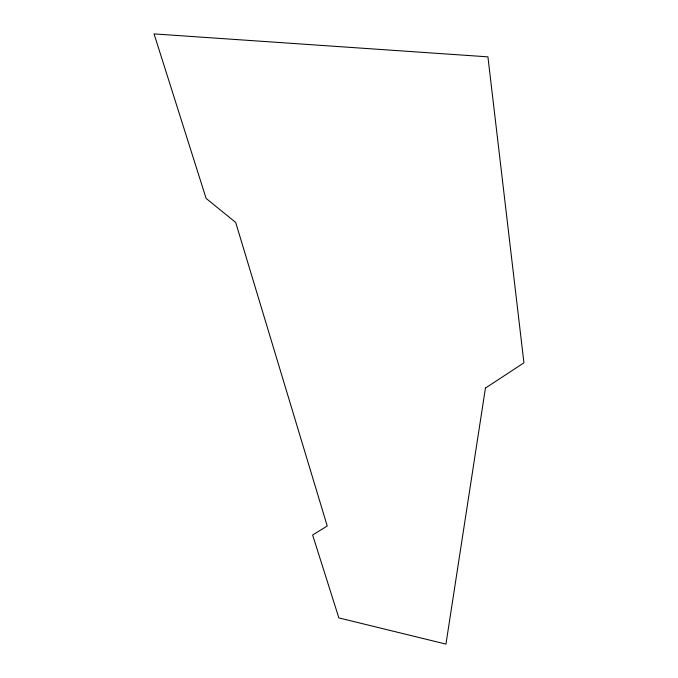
<?xml version="1.0" encoding="UTF-8"?>
<svg xmlns="http://www.w3.org/2000/svg" width="678" height="678" viewBox="0 0 678 678"><rect width="100%" height="100%" fill="white"/><g stroke="black" fill="none" stroke-linecap="round" stroke-linejoin="round"><path stroke-width="1.02" d="M485.44 388.087L445.946 644.1L338.856 617.904L312.626 535.001L327.228 525.992L235.698 222.477L206.112 198.4L154.067 33.9L487.923 56.85L523.933 362.832L485.44 388.087"/></g></svg>
